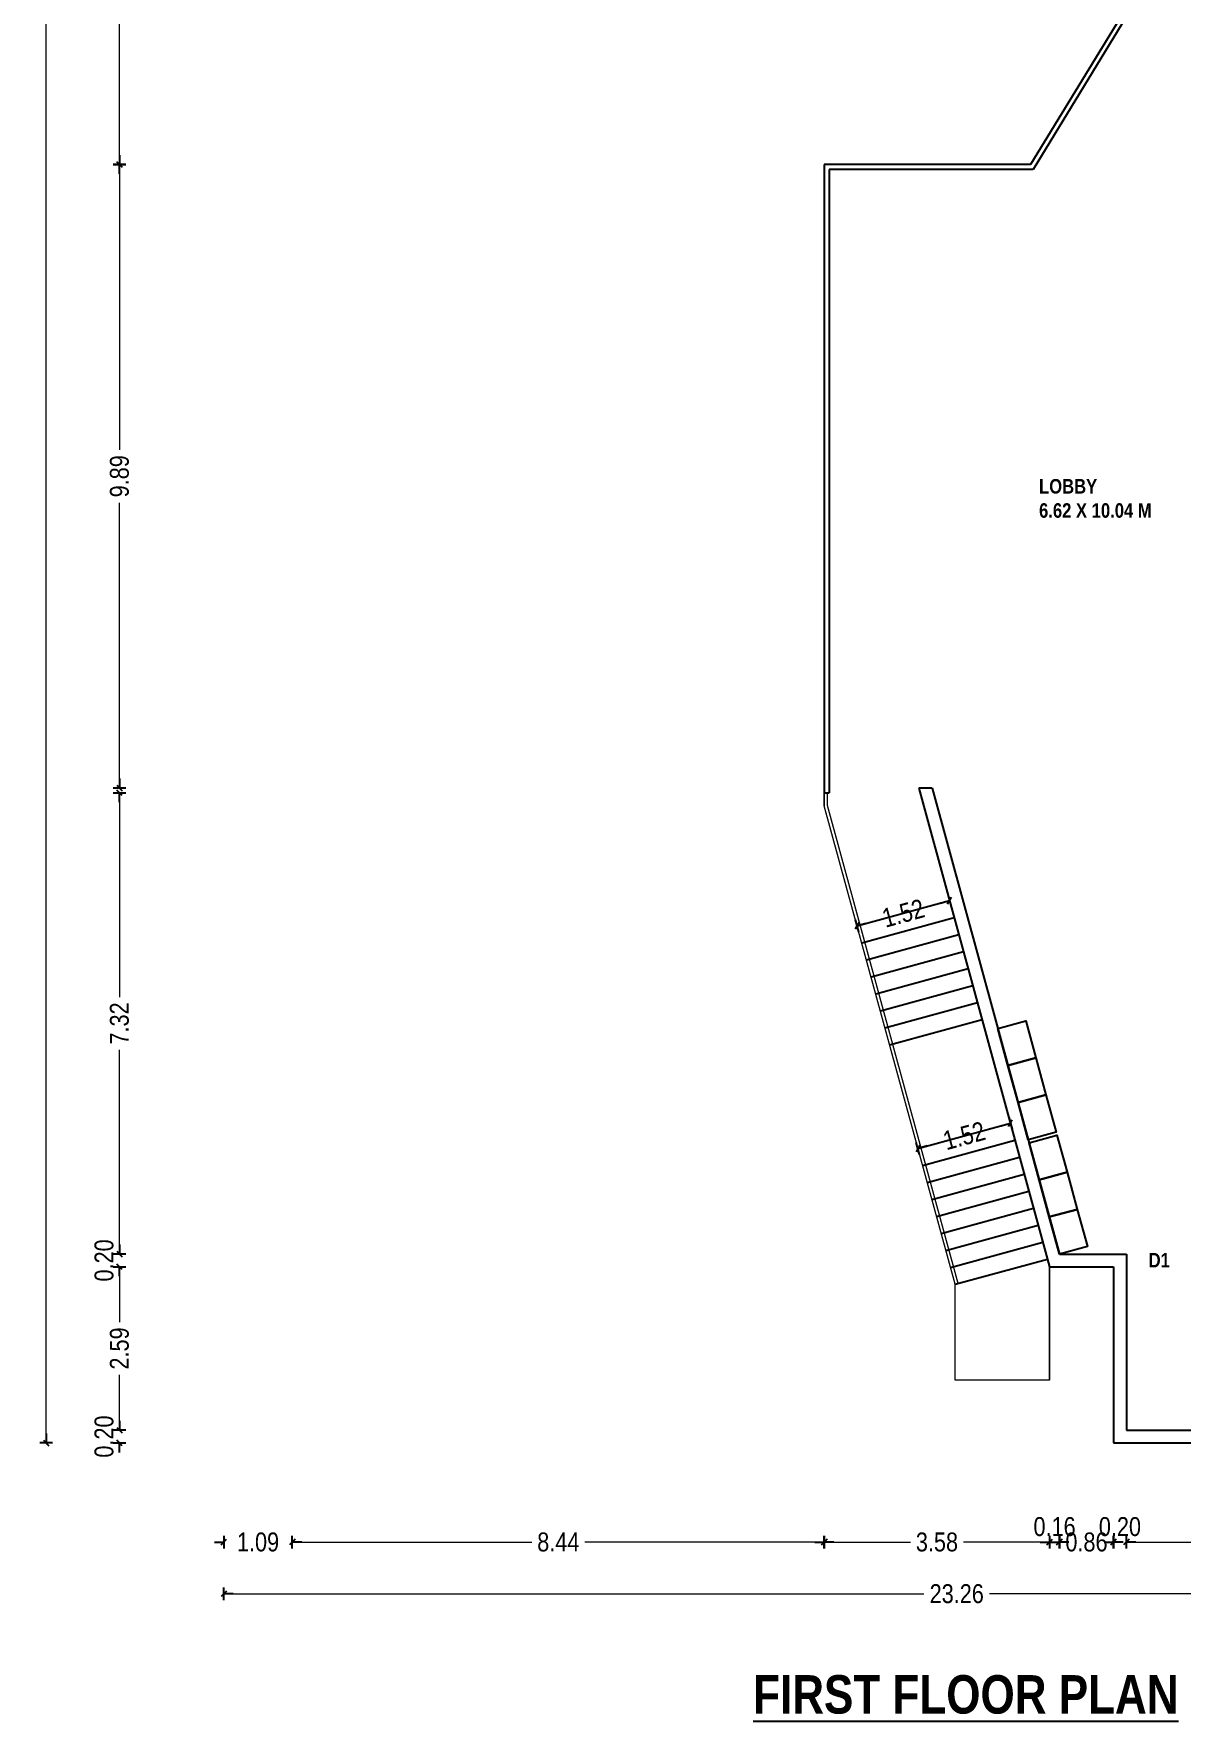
# Model space of a CAD drawing. Header units: metres. Extents: x 113306 to 118716, y -27251 to 0.
# Drawn here: x 118648.1 to 118666.3, y -26993.43 to -26966.66 of the extents above; entities that cross this region are included whole.
import ezdxf

# ---------------------------------------------------------------- set-up
doc = ezdxf.new("R2010")
doc.units = ezdxf.units.M
doc.header["$MEASUREMENT"] = 0
doc.header["$PDMODE"] = 35
doc.layers.add('BLK_1_FLR_1_BLT_UP_AREA', color=18, linetype='Continuous', lineweight=9)
doc.layers.add('Standard-dim', color=8, linetype='Continuous', lineweight=5)
doc.layers.add('BLK_1_FLR_1_DRINKING_WATER', color=7, linetype='Continuous')
doc.layers.add('BLK_1_FLR_1_WASH', color=243, linetype='Continuous')
doc.styles.add('Arial', font='swissc.ttf')
doc.styles.get("Standard").update_dxf_attribs({"font": 'swisscb.ttf'})
doc.dimstyles.new('FLOOR DIM BUILDING DIM', dxfattribs={"dimtxt": 0.4, "dimasz": 0.025, "dimexe": 0.075, "dimexo": 0.3, "dimgap": 0.09, "dimtad": 0, "dimzin": 3, "dimdsep": 46, "dimtxsty": 'Arial', "dimblk": 'JM1', "dimcen": -0.09, "dimse1": 1, "dimse2": 1, "dimclrd": 5, "dimclre": 250, "dimclrt": 1, "dimazin": 0, "dimtfac": 0.65, "dimtix": 1, "dimtofl": 0, "dimtmove": 0, "dimatfit": 2, "dimfxl": 0, "dimfrac": 1, "dimtolj": 1, "dimlwd": 18, "dimlwe": -1, "dimarcsym": 0})

# ---------------------------------------------------------------- blocks, each defined once
blk = doc.blocks.new('JM1')
at = {"color": 2}
for p, q in [((-3, 0), (0, 0)), ((-0.88, -0.88), (0.88, 0.88)), ((0, 2), (0, -2))]:
    blk.add_line(p, q, dxfattribs=at)
blk = doc.blocks.new('*D151')
at = {"color": 5, "lineweight": 18, "ltscale": 1.5}
for p, q in [((118665.483, -26990.591), (118666.99, -26990.591)), ((118669.342, -26990.591), (118667.835, -26990.591))]:
    blk.add_line(p, q, dxfattribs=at)
at = {"layer": 'Defpoints', "color": 0, "ltscale": 1.5}
for p in [(118665.433, -26988.816), (118669.392, -26988.816), (118665.433, -26990.591)]:
    blk.add_point(p, dxfattribs=at)
at = {"color": 5, "lineweight": 18, "ltscale": 1.5, "xscale": 0.05, "yscale": 0.05, "zscale": 0.05, "rotation": 180}
blk.add_blockref('JM1', (118665.433, -26990.591), dxfattribs=at)
at = {"color": 5, "lineweight": 18, "ltscale": 1.5, "xscale": 0.05, "yscale": 0.05, "zscale": 0.05}
blk.add_blockref('JM1', (118669.392, -26990.591), dxfattribs=at)
at = {"color": 1, "ltscale": 1.5, "insert": (118667.413, -26990.591), "char_height": 0.3, "attachment_point": 5, "style": 'Arial'}
blk.add_mtext('\\A1;3.96', dxfattribs=at)
blk = doc.blocks.new('*D152')
at = {"color": 5, "lineweight": 18, "ltscale": 1.5}
for p, q in [((118665.18, -26990.591), (118665.13, -26990.591)), ((118665.483, -26990.591), (118665.533, -26990.591))]:
    blk.add_line(p, q, dxfattribs=at)
at = {"layer": 'Defpoints', "color": 0, "ltscale": 1.5}
for p in [(118665.23, -26989.019), (118665.433, -26988.816), (118665.23, -26990.591)]:
    blk.add_point(p, dxfattribs=at)
at = {"color": 5, "lineweight": 18, "ltscale": 1.5, "xscale": 0.05, "yscale": 0.05, "zscale": 0.05}
blk.add_blockref('JM1', (118665.23, -26990.591), dxfattribs=at)
at = {"color": 5, "lineweight": 18, "ltscale": 1.5, "xscale": 0.05, "yscale": 0.05, "zscale": 0.05, "rotation": 180}
blk.add_blockref('JM1', (118665.433, -26990.591), dxfattribs=at)
at = {"color": 1, "ltscale": 1.5, "insert": (118665.331, -26990.347), "char_height": 0.3, "attachment_point": 5, "style": 'Arial'}
blk.add_mtext('\\A1;0.20', dxfattribs=at)
blk = doc.blocks.new('*D153')
at = {"color": 5, "lineweight": 18, "ltscale": 1.5}
for p, q in [((118664.321, -26990.591), (118664.271, -26990.591)), ((118665.28, -26990.591), (118665.33, -26990.591))]:
    blk.add_line(p, q, dxfattribs=at)
at = {"layer": 'Defpoints', "color": 0, "ltscale": 1.5}
for p in [(118664.371, -26986.022), (118665.23, -26989.019), (118664.371, -26990.591)]:
    blk.add_point(p, dxfattribs=at)
at = {"color": 5, "lineweight": 18, "ltscale": 1.5, "xscale": 0.05, "yscale": 0.05, "zscale": 0.05}
blk.add_blockref('JM1', (118664.371, -26990.591), dxfattribs=at)
at = {"color": 5, "lineweight": 18, "ltscale": 1.5, "xscale": 0.05, "yscale": 0.05, "zscale": 0.05, "rotation": 180}
blk.add_blockref('JM1', (118665.23, -26990.591), dxfattribs=at)
at = {"color": 1, "ltscale": 1.5, "insert": (118664.8, -26990.591), "char_height": 0.3, "attachment_point": 5, "style": 'Arial'}
blk.add_mtext('\\A1;0.86', dxfattribs=at)
blk = doc.blocks.new('*D154')
at = {"color": 5, "lineweight": 18, "ltscale": 1.5}
for p, q in [((118664.166, -26990.591), (118664.116, -26990.591)), ((118664.421, -26990.591), (118664.471, -26990.591))]:
    blk.add_line(p, q, dxfattribs=at)
at = {"layer": 'Defpoints', "color": 0, "ltscale": 1.5}
for p in [(118664.371, -26986.022), (118664.216, -26986.225), (118664.216, -26990.591)]:
    blk.add_point(p, dxfattribs=at)
at = {"color": 5, "lineweight": 18, "ltscale": 1.5, "xscale": 0.05, "yscale": 0.05, "zscale": 0.05}
blk.add_blockref('JM1', (118664.216, -26990.591), dxfattribs=at)
at = {"color": 5, "lineweight": 18, "ltscale": 1.5, "xscale": 0.05, "yscale": 0.05, "zscale": 0.05, "rotation": 180}
blk.add_blockref('JM1', (118664.371, -26990.591), dxfattribs=at)
at = {"color": 1, "ltscale": 1.5, "insert": (118664.294, -26990.347), "char_height": 0.3, "attachment_point": 5, "style": 'Arial'}
blk.add_mtext('\\A1;0.16', dxfattribs=at)
blk = doc.blocks.new('*D148')
at = {"color": 5, "lineweight": 18, "ltscale": 1.5}
for p, q in [((118651.163, -26991.411), (118662.222, -26991.411)), ((118674.321, -26991.411), (118663.262, -26991.411))]:
    blk.add_line(p, q, dxfattribs=at)
at = {"layer": 'Defpoints', "color": 0, "ltscale": 1.5}
for p in [(118651.113, -26942.586), (118674.371, -26989.019), (118674.371, -26991.411)]:
    blk.add_point(p, dxfattribs=at)
at = {"color": 5, "lineweight": 18, "ltscale": 1.5, "xscale": 0.05, "yscale": 0.05, "zscale": 0.05, "rotation": 180}
blk.add_blockref('JM1', (118651.113, -26991.411), dxfattribs=at)
at = {"color": 5, "lineweight": 18, "ltscale": 1.5, "xscale": 0.05, "yscale": 0.05, "zscale": 0.05}
blk.add_blockref('JM1', (118674.371, -26991.411), dxfattribs=at)
at = {"color": 1, "ltscale": 1.5, "insert": (118662.742, -26991.411), "char_height": 0.3, "attachment_point": 5, "style": 'Arial'}
blk.add_mtext('\\A1;23.26', dxfattribs=at)
blk = doc.blocks.new('*D155')
at = {"color": 5, "lineweight": 18, "ltscale": 1.5}
for p, q in [((118660.69, -26990.591), (118662.007, -26990.591)), ((118664.166, -26990.591), (118662.849, -26990.591))]:
    blk.add_line(p, q, dxfattribs=at)
at = {"layer": 'Defpoints', "color": 0, "ltscale": 1.5}
for p in [(118660.64, -26978.707), (118664.216, -26986.225), (118660.64, -26990.591)]:
    blk.add_point(p, dxfattribs=at)
at = {"color": 5, "lineweight": 18, "ltscale": 1.5, "xscale": 0.05, "yscale": 0.05, "zscale": 0.05, "rotation": 180}
blk.add_blockref('JM1', (118660.64, -26990.591), dxfattribs=at)
at = {"color": 5, "lineweight": 18, "ltscale": 1.5, "xscale": 0.05, "yscale": 0.05, "zscale": 0.05}
blk.add_blockref('JM1', (118664.216, -26990.591), dxfattribs=at)
at = {"color": 1, "ltscale": 1.5, "insert": (118662.428, -26990.591), "char_height": 0.3, "attachment_point": 5, "style": 'Arial'}
blk.add_mtext('\\A1;3.58', dxfattribs=at)
blk = doc.blocks.new('*D156')
at = {"color": 5, "lineweight": 18, "ltscale": 1.5}
for p, q in [((118652.25, -26990.591), (118656, -26990.591)), ((118660.59, -26990.591), (118656.84, -26990.591))]:
    blk.add_line(p, q, dxfattribs=at)
at = {"layer": 'Defpoints', "color": 0, "ltscale": 1.5}
for p in [(118652.2, -26949.697), (118660.64, -26978.707), (118652.2, -26990.591)]:
    blk.add_point(p, dxfattribs=at)
at = {"color": 5, "lineweight": 18, "ltscale": 1.5, "xscale": 0.05, "yscale": 0.05, "zscale": 0.05, "rotation": 180}
blk.add_blockref('JM1', (118652.2, -26990.591), dxfattribs=at)
at = {"color": 5, "lineweight": 18, "ltscale": 1.5, "xscale": 0.05, "yscale": 0.05, "zscale": 0.05}
blk.add_blockref('JM1', (118660.64, -26990.591), dxfattribs=at)
at = {"color": 1, "ltscale": 1.5, "insert": (118656.42, -26990.591), "char_height": 0.3, "attachment_point": 5, "style": 'Arial'}
blk.add_mtext('\\A1;8.44', dxfattribs=at)
blk = doc.blocks.new('*D157')
at = {"color": 5, "lineweight": 18, "ltscale": 1.5}
for p, q in [((118651.063, -26990.591), (118651.013, -26990.591)), ((118652.25, -26990.591), (118652.3, -26990.591))]:
    blk.add_line(p, q, dxfattribs=at)
at = {"layer": 'Defpoints', "color": 0, "ltscale": 1.5}
for p in [(118651.113, -26945.433), (118652.2, -26949.697), (118651.113, -26990.591)]:
    blk.add_point(p, dxfattribs=at)
at = {"color": 5, "lineweight": 18, "ltscale": 1.5, "xscale": 0.05, "yscale": 0.05, "zscale": 0.05}
blk.add_blockref('JM1', (118651.113, -26990.591), dxfattribs=at)
at = {"color": 5, "lineweight": 18, "ltscale": 1.5, "xscale": 0.05, "yscale": 0.05, "zscale": 0.05, "rotation": 180}
blk.add_blockref('JM1', (118652.2, -26990.591), dxfattribs=at)
at = {"color": 1, "ltscale": 1.5, "insert": (118651.656, -26990.591), "char_height": 0.3, "attachment_point": 5, "style": 'Arial'}
blk.add_mtext('\\A1;1.09', dxfattribs=at)
blk = doc.blocks.new('*D160')
at = {"color": 5, "lineweight": 18, "ltscale": 1.5}
for p, q in [((118649.457, -26986.275), (118649.457, -26987.101)), ((118649.457, -26988.766), (118649.457, -26987.939))]:
    blk.add_line(p, q, dxfattribs=at)
at = {"layer": 'Defpoints', "color": 0, "ltscale": 1.5}
for p in [(118649.457, -26986.225), (118664.318, -26986.225), (118665.433, -26988.816)]:
    blk.add_point(p, dxfattribs=at)
at = {"color": 5, "lineweight": 18, "ltscale": 1.5, "xscale": 0.05, "yscale": 0.05, "zscale": 0.05}
for p, rotation in [((118649.457, -26986.225), 90), ((118649.457, -26988.816), 270)]:
    blk.add_blockref('JM1', p, dxfattribs=dict(at, rotation=rotation))
at = {"color": 1, "ltscale": 1.5, "insert": (118649.457, -26987.52), "char_height": 0.3, "attachment_point": 5, "rotation": 90, "style": 'Arial'}
blk.add_mtext('\\A1;2.59', dxfattribs=at)
blk = doc.blocks.new('*D161')
at = {"color": 5, "lineweight": 18, "ltscale": 1.5}
for p, q in [((118649.457, -26985.972), (118649.457, -26985.922)), ((118649.457, -26986.275), (118649.457, -26986.325))]:
    blk.add_line(p, q, dxfattribs=at)
at = {"layer": 'Defpoints', "color": 0, "ltscale": 1.5}
for p in [(118649.457, -26986.022), (118664.419, -26986.022), (118664.318, -26986.225)]:
    blk.add_point(p, dxfattribs=at)
at = {"color": 5, "lineweight": 18, "ltscale": 1.5, "xscale": 0.05, "yscale": 0.05, "zscale": 0.05}
for p, rotation in [((118649.457, -26986.022), 270), ((118649.457, -26986.225), 90)]:
    blk.add_blockref('JM1', p, dxfattribs=dict(at, rotation=rotation))
at = {"color": 1, "ltscale": 1.5, "insert": (118649.213, -26986.123), "char_height": 0.3, "attachment_point": 5, "rotation": 90, "style": 'Arial'}
blk.add_mtext('\\A1;0.20', dxfattribs=at)
blk = doc.blocks.new('*D162')
at = {"color": 5, "lineweight": 18, "ltscale": 1.5}
for p, q in [((118649.457, -26978.756), (118649.457, -26981.945)), ((118649.457, -26985.972), (118649.457, -26982.783))]:
    blk.add_line(p, q, dxfattribs=at)
at = {"layer": 'Defpoints', "color": 0, "ltscale": 1.5}
for p in [(118649.457, -26978.706), (118660.64, -26978.706), (118664.371, -26986.022)]:
    blk.add_point(p, dxfattribs=at)
at = {"color": 5, "lineweight": 18, "ltscale": 1.5, "xscale": 0.05, "yscale": 0.05, "zscale": 0.05}
for p, rotation in [((118649.457, -26978.706), 90), ((118649.457, -26986.022), 270)]:
    blk.add_blockref('JM1', p, dxfattribs=dict(at, rotation=rotation))
at = {"color": 1, "ltscale": 1.5, "insert": (118649.457, -26982.364), "char_height": 0.3, "attachment_point": 5, "rotation": 90, "style": 'Arial'}
blk.add_mtext('\\A1;7.32', dxfattribs=at)
blk = doc.blocks.new('*D163')
at = {"color": 5, "lineweight": 18, "ltscale": 1.5}
for p, q in [((118649.457, -26968.788), (118649.457, -26973.264)), ((118649.457, -26978.58), (118649.457, -26974.105))]:
    blk.add_line(p, q, dxfattribs=at)
at = {"layer": 'Defpoints', "color": 0, "ltscale": 1.5}
for p in [(118649.457, -26968.738), (118660.641, -26968.738), (118662.14, -26978.63)]:
    blk.add_point(p, dxfattribs=at)
at = {"color": 5, "lineweight": 18, "ltscale": 1.5, "xscale": 0.05, "yscale": 0.05, "zscale": 0.05}
for p, rotation in [((118649.457, -26968.738), 90), ((118649.457, -26978.63), 270)]:
    blk.add_blockref('JM1', p, dxfattribs=dict(at, rotation=rotation))
at = {"color": 1, "ltscale": 1.5, "insert": (118649.457, -26973.684), "char_height": 0.3, "attachment_point": 5, "rotation": 90, "style": 'Arial'}
blk.add_mtext('\\A1;9.89', dxfattribs=at)
blk = doc.blocks.new('*D164')
at = {"color": 5, "lineweight": 18, "ltscale": 1.5}
for p, q in [((118649.457, -26963.308), (118649.457, -26965.578)), ((118649.457, -26968.688), (118649.457, -26966.418))]:
    blk.add_line(p, q, dxfattribs=at)
at = {"layer": 'Defpoints', "color": 0, "ltscale": 1.5}
for p in [(118649.457, -26963.258), (118667.256, -26963.258), (118663.914, -26968.738)]:
    blk.add_point(p, dxfattribs=at)
at = {"color": 5, "lineweight": 18, "ltscale": 1.5, "xscale": 0.05, "yscale": 0.05, "zscale": 0.05}
for p, rotation in [((118649.457, -26963.258), 90), ((118649.457, -26968.738), 270)]:
    blk.add_blockref('JM1', p, dxfattribs=dict(at, rotation=rotation))
at = {"color": 1, "ltscale": 1.5, "insert": (118649.457, -26965.998), "char_height": 0.3, "attachment_point": 5, "rotation": 90, "style": 'Arial'}
blk.add_mtext('\\A1;5.48', dxfattribs=at)
blk = doc.blocks.new('*D158')
at = {"color": 5, "lineweight": 18, "ltscale": 1.5}
for p, q in [((118648.294, -26942.636), (118648.294, -26965.281)), ((118648.294, -26988.969), (118648.294, -26966.324))]:
    blk.add_line(p, q, dxfattribs=at)
at = {"layer": 'Defpoints', "color": 0, "ltscale": 1.5}
for p in [(118651.113, -26942.586), (118648.294, -26989.019), (118665.23, -26989.019)]:
    blk.add_point(p, dxfattribs=at)
at = {"color": 5, "lineweight": 18, "ltscale": 1.5, "xscale": 0.05, "yscale": 0.05, "zscale": 0.05}
for p, rotation in [((118648.294, -26942.586), 90), ((118648.294, -26989.019), 270)]:
    blk.add_blockref('JM1', p, dxfattribs=dict(at, rotation=rotation))
at = {"color": 1, "ltscale": 1.5, "insert": (118648.294, -26965.802), "char_height": 0.3, "attachment_point": 5, "rotation": 90, "style": 'Arial'}
blk.add_mtext('\\A1;46.43', dxfattribs=at)
blk = doc.blocks.new('*D223')
at = {"color": 5, "lineweight": 18, "ltscale": 1.5}
for p, q in [((118649.457, -26988.766), (118649.457, -26988.716)), ((118649.457, -26989.069), (118649.457, -26989.119))]:
    blk.add_line(p, q, dxfattribs=at)
at = {"layer": 'Defpoints', "color": 0, "ltscale": 1.5}
for p in [(118649.457, -26988.816), (118665.23, -26989.019), (118665.433, -26988.816)]:
    blk.add_point(p, dxfattribs=at)
at = {"color": 5, "lineweight": 18, "ltscale": 1.5, "xscale": 0.05, "yscale": 0.05, "zscale": 0.05}
for p, rotation in [((118649.457, -26988.816), 270), ((118649.457, -26989.019), 90)]:
    blk.add_blockref('JM1', p, dxfattribs=dict(at, rotation=rotation))
at = {"color": 1, "ltscale": 1.5, "insert": (118649.213, -26988.917), "char_height": 0.3, "attachment_point": 5, "rotation": 90, "style": 'Arial'}
blk.add_mtext('\\A1;0.20', dxfattribs=at)
blk = doc.blocks.new('*D282')
at = {"color": 5, "lineweight": 18, "ltscale": 1.5}
for p, q in [((118663.545, -26983.959), (118663.258, -26984.037)), ((118662.175, -26984.334), (118662.461, -26984.255))]:
    blk.add_line(p, q, dxfattribs=at)
at = {"layer": 'Defpoints', "color": 0, "ltscale": 1.5}
for p in [(118663.593, -26983.946), (118662.127, -26984.347), (118662.127, -26984.347)]:
    blk.add_point(p, dxfattribs=at)
at = {"color": 5, "lineweight": 18, "ltscale": 1.5, "xscale": 0.05, "yscale": 0.05, "zscale": 0.05}
for p, rotation in [((118663.593, -26983.946), 15.29078796585433), ((118662.127, -26984.347), 195.2907879658543)]:
    blk.add_blockref('JM1', p, dxfattribs=dict(at, rotation=rotation))
at = {"color": 1, "ltscale": 1.5, "insert": (118662.86, -26984.146), "char_height": 0.3, "attachment_point": 5, "rotation": 15.2908, "style": 'Arial'}
blk.add_mtext('\\A1;1.52', dxfattribs=at)
blk = doc.blocks.new('*D283')
at = {"color": 5, "lineweight": 18, "ltscale": 1.5}
for p, q in [((118662.579, -26980.428), (118662.293, -26980.507)), ((118661.21, -26980.803), (118661.496, -26980.725))]:
    blk.add_line(p, q, dxfattribs=at)
at = {"layer": 'Defpoints', "color": 0, "ltscale": 1.5}
for p in [(118662.628, -26980.415), (118662.628, -26980.415), (118661.161, -26980.816)]:
    blk.add_point(p, dxfattribs=at)
at = {"color": 5, "lineweight": 18, "ltscale": 1.5, "xscale": 0.05, "yscale": 0.05, "zscale": 0.05}
for p, rotation in [((118662.628, -26980.415), 15.2907879658543), ((118661.161, -26980.816), 195.2907879658543)]:
    blk.add_blockref('JM1', p, dxfattribs=dict(at, rotation=rotation))
at = {"color": 1, "ltscale": 1.5, "insert": (118661.894, -26980.616), "char_height": 0.3, "attachment_point": 5, "rotation": 15.2908, "style": 'Arial'}
blk.add_mtext('\\A1;1.52', dxfattribs=at)

msp = doc.modelspace()

# ---------------------------------------------------------------- linework, layer by layer
at = {"ltscale": 1.5}
for p, q in [((118667.256, -26963.258), (118663.914, -26968.738)), ((118667.332, -26963.279), (118663.957, -26968.815)), ((118660.641, -26968.738), (118660.64, -26978.707)), ((118663.914, -26968.738), (118660.641, -26968.738)), ((118660.718, -26968.815), (118660.717, -26978.707)), ((118663.957, -26968.815), (118660.718, -26968.815)), ((118660.64, -26978.707), (118660.64, -26978.707)), ((118660.64, -26978.707), (118660.717, -26978.707)), ((118662.14, -26978.63), (118664.216, -26986.225)), ((118662.35, -26978.63), (118662.14, -26978.63)), ((118662.35, -26978.63), (118664.371, -26986.022)), ((118661.161, -26980.816), (118662.628, -26980.415)), ((118661.235, -26981.086), (118662.701, -26980.685)), ((118661.309, -26981.355), (118662.775, -26980.954)), ((118661.382, -26981.624), (118662.849, -26981.224)), ((118661.456, -26981.894), (118662.922, -26981.493)), ((118661.53, -26982.163), (118662.996, -26981.763)), ((118661.603, -26982.433), (118663.07, -26982.032)), ((118661.677, -26982.702), (118663.143, -26982.301)), ((118662.127, -26984.347), (118663.593, -26983.946)), ((118662.2, -26984.616), (118663.666, -26984.215)), ((118662.274, -26984.886), (118663.74, -26984.485)), ((118662.348, -26985.155), (118663.814, -26984.754)), ((118662.421, -26985.424), (118663.887, -26985.024)), ((118662.495, -26985.694), (118663.961, -26985.293)), ((118662.569, -26985.963), (118664.035, -26985.563)), ((118662.642, -26986.233), (118664.108, -26985.832)), ((118664.371, -26986.022), (118665.433, -26986.022)), ((118665.433, -26986.022), (118665.433, -26988.816)), ((118662.716, -26986.502), (118664.182, -26986.101)), ((118664.216, -26986.225), (118665.23, -26986.225)), ((118665.23, -26986.225), (118665.23, -26989.019)), ((118665.23, -26989.019), (118674.371, -26989.019)), ((118665.433, -26988.816), (118669.392, -26988.816))]:
    msp.add_line(p, q, dxfattribs=at)
at = {"layer": 'BLK_1_FLR_1_BLT_UP_AREA', "color": 18, "ltscale": 1.5}
msp.add_lwpolyline([(118651.113, -26942.586), (118674.371, -26942.586), (118674.371, -26989.019), (118665.23, -26989.019), (118665.23, -26986.225), (118664.216, -26986.225), (118664.216, -26988.022), (118662.716, -26988.022), (118662.716, -26986.502), (118660.64, -26978.911), (118660.64, -26978.707), (118660.641, -26968.738), (118663.914, -26968.738), (118667.256, -26963.258), (118667.256, -26951.526), (118665.68, -26949.697), (118652.2, -26949.697), (118651.113, -26945.433)], close=True, dxfattribs=at)
at = {"layer": 'BLK_1_FLR_1_DRINKING_WATER', "lineweight": -3}
for points in [[(118663.393, -26982.444), (118663.836, -26982.322), (118663.997, -26982.91), (118663.554, -26983.032)], [(118663.554, -26983.032), (118663.997, -26982.91), (118664.158, -26983.498), (118663.714, -26983.62)], [(118663.714, -26983.62), (118664.158, -26983.498), (118664.319, -26984.086), (118663.875, -26984.208)]]:
    msp.add_lwpolyline(points, close=True, dxfattribs=at)
at = {"layer": 'BLK_1_FLR_1_WASH', "color": 56, "lineweight": -3}
for points in [[(118664.05, -26984.846), (118663.889, -26984.258), (118664.332, -26984.137), (118664.493, -26984.725)], [(118664.21, -26985.434), (118664.05, -26984.846), (118664.493, -26984.725), (118664.654, -26985.313)], [(118664.371, -26986.022), (118664.21, -26985.434), (118664.654, -26985.313), (118664.815, -26985.901)]]:
    msp.add_lwpolyline(points, close=True, dxfattribs=at)
at = {"layer": 'Standard-dim', "color": 6}
for p, q in [((118660.64, -26978.706), (118660.64, -26978.911)), ((118660.69, -26978.904), (118660.69, -26978.707)), ((118662.716, -26986.502), (118660.64, -26978.911)), ((118662.764, -26986.489), (118660.69, -26978.904)), ((118664.216, -26988.022), (118664.216, -26986.225)), ((118662.716, -26986.502), (118662.764, -26986.489)), ((118662.716, -26988.022), (118662.716, -26986.502)), ((118664.216, -26988.022), (118662.716, -26988.022))]:
    msp.add_line(p, q, dxfattribs=at)

# ---------------------------------------------------------------- texts
at = {"color": 7, "ltscale": 1.5, "char_height": 0.23, "attachment_point": 1}
for s, insert in [('LOBBY\\P6.62 X 10.04 M', (118664.048, -26973.728)), ('D1', (118665.787, -26986.004))]:
    msp.add_mtext(s, dxfattribs=dict(at, insert=insert))
at = {"color": 7, "insert": (118659.511, -26992.702), "char_height": 0.60963, "attachment_point": 1}
msp.add_mtext('{\\LFIRST FLOOR PLAN}', dxfattribs=at)

# ---------------------------------------------------------------- dimensions: what is measured, and where the dimension line sits
at = {"color": 3, "ltscale": 1.5}
for base, p1, p2, override, picture, middle in [((118648.294, -26989.019), (118651.113, -26942.586), (118665.23, -26989.019), {"dimtxt": 0.3, "dimasz": 0.05, "dimpost": '\\X', "dimtfillclr": 256}, '*D158', (118648.294, -26965.802)), ((118649.457, -26963.258), (118663.914, -26968.738), (118667.256, -26963.258), {"dimtxt": 0.3, "dimasz": 0.05, "dimpost": '\\X', "dimtmove": 1, "dimtfillclr": 256}, '*D164', (118649.457, -26965.998)), ((118649.457, -26968.738), (118662.14, -26978.63), (118660.641, -26968.738), {"dimtxt": 0.3, "dimasz": 0.05, "dimpost": '\\X', "dimtmove": 1, "dimtfillclr": 256}, '*D163', (118649.457, -26973.684)), ((118649.457, -26978.706), (118664.371, -26986.022), (118660.64, -26978.706), {"dimtxt": 0.3, "dimasz": 0.05, "dimpost": '\\X', "dimtmove": 1, "dimtfillclr": 256}, '*D162', (118649.457, -26982.364)), ((118649.457, -26986.022), (118664.318, -26986.225), (118664.419, -26986.022), {"dimtxt": 0.3, "dimasz": 0.05, "dimtad": 1, "dimpost": '\\X', "dimtmove": 1, "dimtfillclr": 256}, '*D161', (118649.213, -26986.123)), ((118649.457, -26986.225), (118665.433, -26988.816), (118664.318, -26986.225), {"dimtxt": 0.3, "dimasz": 0.05, "dimpost": '\\X', "dimtfillclr": 256}, '*D160', (118649.457, -26987.52)), ((118649.457, -26988.816), (118665.23, -26989.019), (118665.433, -26988.816), {"dimtxt": 0.3, "dimasz": 0.05, "dimtad": 1, "dimpost": '\\X', "dimtmove": 1, "dimtfillclr": 256}, '*D223', (118649.213, -26988.917))]:
    dim = msp.add_linear_dim(base=base, p1=p1, p2=p2, angle=90, dimstyle='FLOOR DIM BUILDING DIM', override=override, dxfattribs=at)
    dim.commit()
    dim.dimension.update_dxf_attribs({"geometry": picture, "text_midpoint": middle})
for base, p1, p2, override, picture, middle in [((118674.371, -26991.411), (118651.113, -26942.586), (118674.371, -26989.019), {"dimtxt": 0.3, "dimasz": 0.05, "dimpost": '\\X', "dimtfillclr": 256}, '*D148', (118662.742, -26991.411)), ((118651.113, -26990.591), (118652.2, -26949.697), (118651.113, -26945.433), {"dimtxt": 0.3, "dimasz": 0.05, "dimpost": '\\X', "dimtmove": 1, "dimtfillclr": 256}, '*D157', (118651.656, -26990.591)), ((118652.2, -26990.591), (118660.64, -26978.707), (118652.2, -26949.697), {"dimtxt": 0.3, "dimasz": 0.05, "dimpost": '\\X', "dimtmove": 1, "dimtfillclr": 256}, '*D156', (118656.42, -26990.591)), ((118660.64, -26990.591), (118664.216, -26986.225), (118660.64, -26978.707), {"dimtxt": 0.3, "dimasz": 0.05, "dimpost": '\\X', "dimtfillclr": 256}, '*D155', (118662.428, -26990.591)), ((118664.2159, -26990.5913), (118664.3711, -26986.0219), (118664.2159, -26986.2251), {"dimtxt": 0.3, "dimasz": 0.05, "dimtad": 1, "dimpost": '\\X', "dimtmove": 1, "dimtfillclr": 256}, '*D154', (118664.2935, -26990.3473)), ((118664.371, -26990.591), (118665.23, -26989.019), (118664.371, -26986.022), {"dimtxt": 0.3, "dimasz": 0.05, "dimpost": '\\X', "dimtmove": 1, "dimtfillclr": 256}, '*D153', (118664.8, -26990.591)), ((118665.23, -26990.591), (118665.433, -26988.816), (118665.23, -26989.019), {"dimtxt": 0.3, "dimasz": 0.05, "dimtad": 1, "dimpost": '\\X', "dimtmove": 1, "dimtfillclr": 256}, '*D152', (118665.331, -26990.347)), ((118665.433, -26990.591), (118669.392, -26988.816), (118665.433, -26988.816), {"dimtxt": 0.3, "dimasz": 0.05, "dimpost": '\\X', "dimtmove": 1, "dimtfillclr": 256}, '*D151', (118667.413, -26990.591))]:
    dim = msp.add_linear_dim(base=base, p1=p1, p2=p2, dimstyle='FLOOR DIM BUILDING DIM', override=override, dxfattribs=at)
    dim.commit()
    dim.dimension.update_dxf_attribs({"geometry": picture, "text_midpoint": middle})
for p1, p2, picture, middle in [((118661.161, -26980.816), (118662.628, -26980.415), '*D283', (118661.894, -26980.616)), ((118663.593, -26983.946), (118662.127, -26984.347), '*D282', (118662.86, -26984.146))]:
    dim = msp.add_aligned_dim(p1=p1, p2=p2, distance=0, dimstyle='FLOOR DIM BUILDING DIM', override={"dimtxt": 0.3, "dimasz": 0.05, "dimpost": '\\X', "dimtfillclr": 256}, dxfattribs=at)
    dim.commit()
    dim.dimension.update_dxf_attribs({"geometry": picture, "text_midpoint": middle})

doc.saveas('drawing.dxf')
